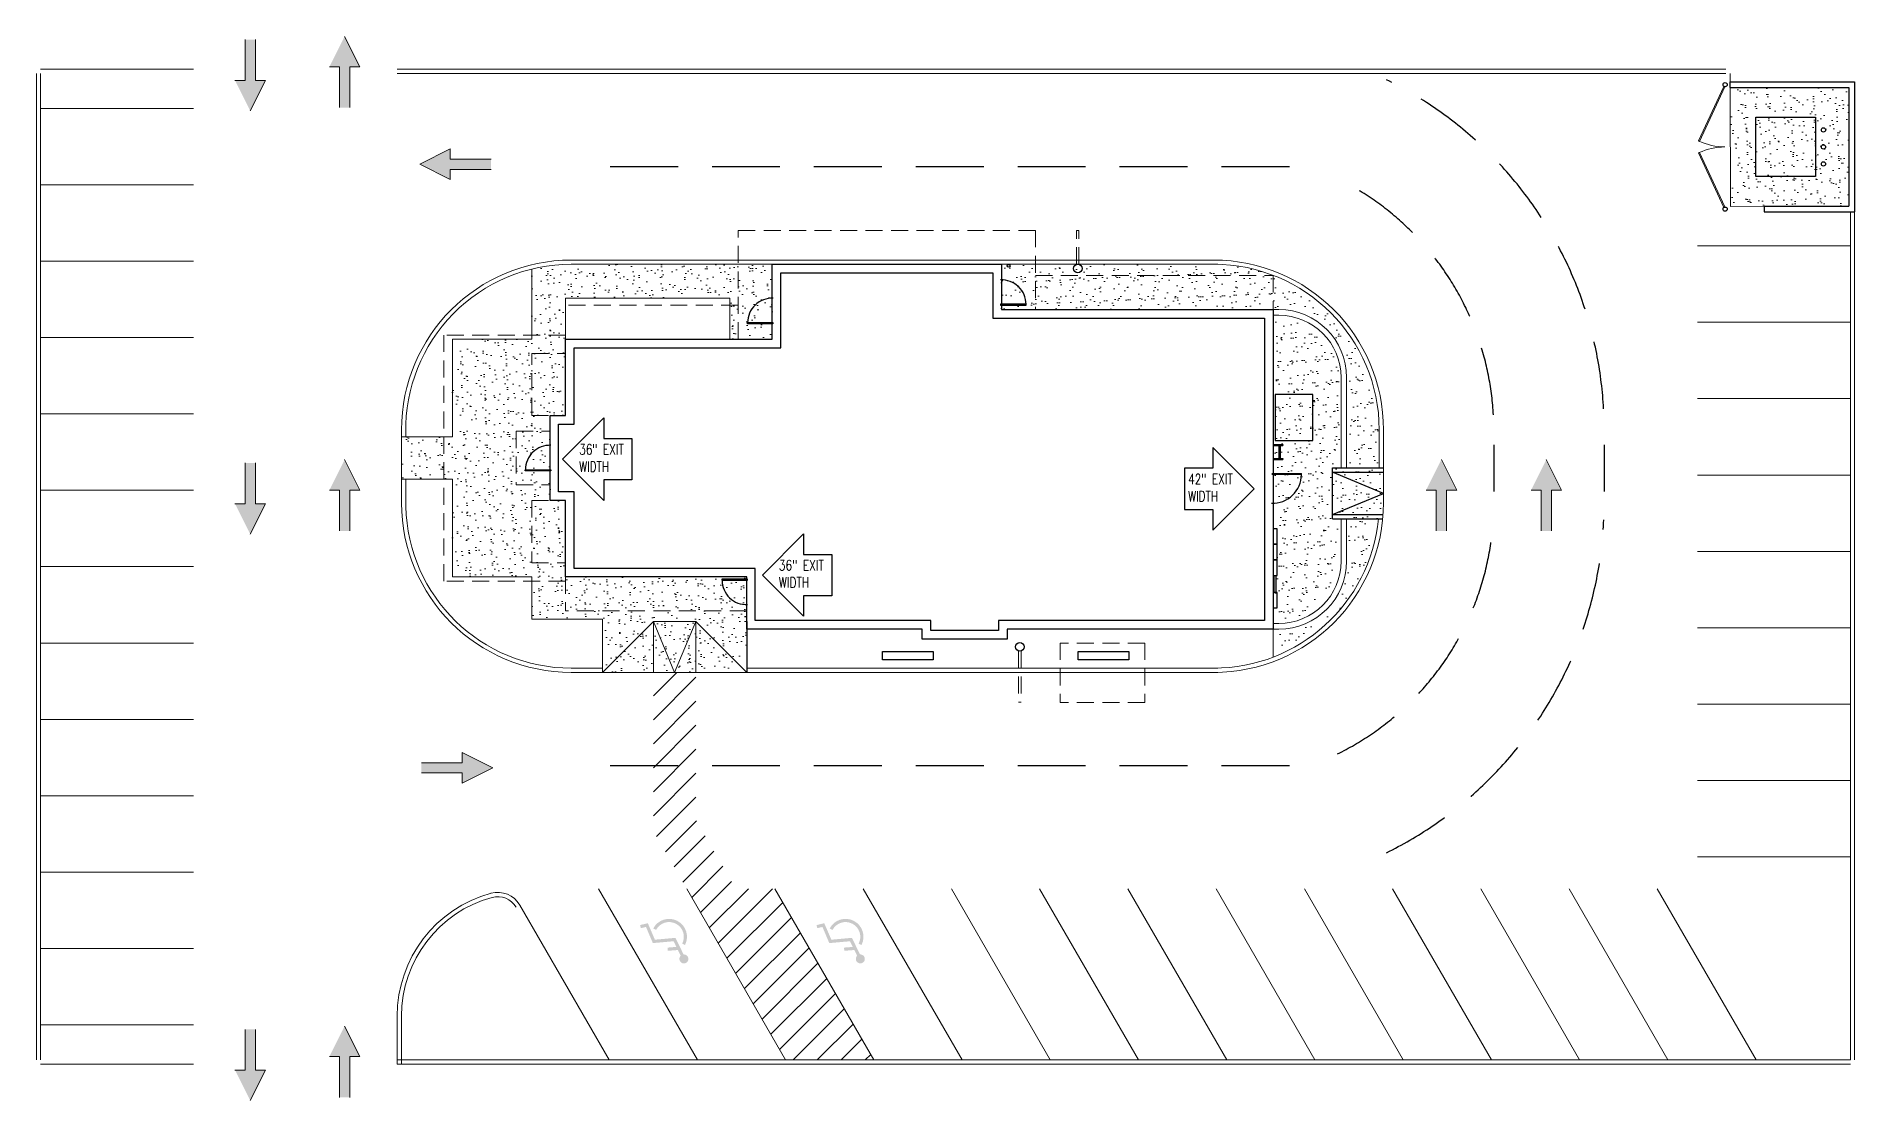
# Model space of a CAD drawing. Header units: inches. Extents: x 706 to 3276, y 660 to 2165.
import ezdxf

# ---------------------------------------------------------------- set-up
doc = ezdxf.new("R2010")
doc.units = ezdxf.units.IN
doc.header["$MEASUREMENT"] = 0
doc.linetypes.add('DASHED', pattern=[0.75, 0.5, -0.25])
doc.linetypes.add('HIDDEN', pattern=[0.1875, 0.125, -0.0625])
for name, color, linetype, lineweight in [('2', 2, 'Continuous', 18), ('7', 7, 'Continuous', 25), ('9', 9, 'Continuous', 5), ('A-TEXT', 2, 'Continuous', 18), ('BLDG', 7, 'Continuous', 25), ('C-OVHG', 2, 'Continuous', 18), ('CJ', 8, 'Continuous', 15), ('EQUIP-KIT', 6, 'Continuous', 30), ('HATCH', 8, 'Continuous', 0), ('HATCH-STRIPE', 8, 'Continuous', 0), ('P-BC', 2, 'Continuous', 18), ('P-SIDEWALK', 2, 'Continuous', 18), ('P-SIDEWALK-WALLSCREEN', 2, 'Continuous', 18), ('P-STRIPE', 1, 'Continuous', 18), ('STRIPE', 4, 'Continuous', 18)]:
    doc.layers.add(name, color=color, linetype=linetype, lineweight=lineweight)
for name, color, linetype in [('BUILDING', 7, 'Continuous'), ('CURB', 2, 'Continuous'), ('ELECTRICAL', 3, 'Continuous'), ('P-DOOR', 3, 'Continuous')]:
    doc.layers.add(name, color=color, linetype=linetype)
doc.styles.get("Standard").update_dxf_attribs({"font": 'simplex.shx', "width": 0.75})
pattern_1 = [(262.5, (-2421.886, 5084.673), (16.88416, -15.815125), [0, -18.24, 0, -20.4, 0, -19.5]), (232.5, (-2421.886, 5084.673), (8.92965, -38.96376), [0, -9.84, 0, -16.44, 0, -6.3]), (192.5, (-2411.45, 5095.11), (-26.37635, -26.47239), [0, -6, 0, -21.6, 0, -28.2]), (182.5, (-2411.45, 5095.11), (-18.0605, -32.95515), [0, -3, 0, -14.16, 0, -16.2])]

msp = doc.modelspace()

# ---------------------------------------------------------------- hatches: boundary and pattern name
at = {"layer": '9'}
h = msp.add_hatch(color=256, dxfattribs=at)
h.paths.add_polyline_path([(1610.7, 877.4), (1598.3, 876.4), (1598.6, 871.9), (1612.8, 873), (1616.8, 864.9, 5.475426), (1620.9, 866.8), (1609.5, 890.2), (1580.4, 887.6), (1570.4, 910.9), (1559.5, 908.3), (1560.5, 903.9), (1567.8, 905.6), (1577.5, 882.8), (1606.8, 885.4)])
h.paths.add_polyline_path([(1578, 903.5), (1582, 901.4, -0.996314), (1619, 882.1), (1622.9, 880.1, 0.996968)])
h = msp.add_hatch(color=256, dxfattribs=at)
h.paths.add_polyline_path([(1860.1, 877.4), (1847.7, 876.4), (1848.1, 871.9), (1862.3, 873), (1866.2, 864.9, 5.475426), (1870.3, 866.8), (1858.9, 890.2), (1829.8, 887.6), (1819.8, 910.9), (1808.9, 908.3), (1809.9, 903.9), (1817.2, 905.6), (1826.9, 882.8), (1856.2, 885.4)])
h.paths.add_polyline_path([(1827.4, 903.5), (1831.4, 901.4, -0.996314), (1868.4, 882.1), (1872.4, 880.1, 0.996968)])
at = {"layer": 'HATCH'}
h = msp.add_hatch(dxfattribs=at)
h.set_pattern_fill('AR-SAND', color=256, scale=12, angle=506.2819, style=0)
h.set_pattern_definition([(352.5, (-226.509, 156.781), (15.815125, 16.88416), [0, -18.24, 0, -20.4, 0, -19.5]), (322.5, (-226.51, 156.78), (38.96376, 8.92965), [0, -9.84, 0, -16.44, 0, -6.3]), (282.5, (-236.946, 167.218), (26.47239, -26.37635), [0, -6, 0, -21.6, 0, -28.2]), (272.5, (-236.946, 167.218), (32.95515, -18.0605), [0, -3, 0, -14.16, 0, -16.2])])
h.paths.add_polyline_path([(3100.2, 2092.8), (3268.2, 2092.8), (3268.2, 1924.8), (3100.7, 1924.6)])
h = msp.add_hatch(dxfattribs=at)
h.set_pattern_fill('AR-SAND', color=256, scale=12, angle=315, style=0)
h.set_pattern_definition([(352.5, (-17105.85, -4409.956), (15.815125, 16.884158), [0, -18.24, 0, -20.4, 0, -19.5]), (322.5, (-17105.85, -4409.956), (38.963757, 8.92965), [0, -9.84, 0, -16.44, 0, -6.3]), (282.5, (-17116.287, -4399.519), (26.472389, -26.376351), [0, -6, 0, -21.6, 0, -28.2]), (272.5, (-17116.287, -4399.52), (32.955154, -18.060506), [0, -3, 0, -14.16, 0, -16.2])])
h.paths.add_polyline_path([(1710.2, 1271.6), (1626.2, 1271.6), (1626.2, 1340.8), (1406.2, 1340.8), (1406.2, 1400.8), (1310.2, 1400.8), (1310.2, 1416.8), (1294.2, 1416.8), (1294.2, 1508.8), (1310.2, 1508.8), (1310.2, 1524.8), (1294.2, 1524.8), (1294.2, 1536), (1294.2, 1538.8), (1222.2, 1538.8), (1222.2, 1598.8), (1294.2, 1598.8), (1310.2, 1612.8), (1310.2, 1628.8), (1294.2, 1628.8), (1294.2, 1720.8), (1310.2, 1720.8), (1310.2, 1734), (1310.2, 1736.8), (1406.2, 1736.8), (1406.2, 1836), (1462.2, 1842.8), (1746.2, 1842.8), (1746.2, 1736.8), (1686.2, 1736.8), (1686.2, 1794.8), (1454.2, 1794.8), (1454.2, 1628.8), (1435.6, 1628.8), (1432.2, 1628.8), (1432.2, 1508.8), (1454.2, 1508.8), (1454.2, 1400.8), (1710.2, 1400.8)])
h = msp.add_hatch(dxfattribs=at)
h.set_pattern_fill('AR-SAND', color=256, scale=12, angle=-135, style=0)
h.set_pattern_definition(pattern_1)
edge = h.paths.add_edge_path()
edge.add_line((2070.2, 1842.8), (2070.2, 1778.8))
edge.add_line((2070.2, 1778.8), (2454.2, 1778.8))
edge.add_line((2454.2, 1778.8), (2454.2, 1826.8))
edge.add_arc((2371.1, 1619.5), 223.4, 68.1414, 88.6742)
edge.add_line((2376.2, 1842.8), (2070.2, 1842.8))
h = msp.add_hatch(dxfattribs=at)
h.set_pattern_fill('AR-SAND', color=256, scale=12, angle=-135, style=0)
h.set_pattern_definition(pattern_1)
h.paths.add_polyline_path([(2456.4, 1296.1), (2499.1, 1314.5), (2537.6, 1349), (2547.4, 1349), (2565.4, 1374.9), (2592.8, 1435.7), (2601.9, 1478.7), (2601, 1490.7), (2609.3, 1492.4), (2608.9, 1547.6), (2603.5, 1547.6), (2602.3, 1615.1), (2592.4, 1674.3), (2572.1, 1720.8), (2551, 1755.1), (2515.4, 1791.5), (2479.8, 1808.1), (2454.2, 1826.8), (2454.2, 1778.8), (2495, 1778.8), (2500.8, 1773.8), (2503.7, 1772), (2512.8, 1772), (2512.8, 1766.8), (2522.6, 1761.7), (2526.8, 1758.8), (2531.2, 1754.7), (2534.6, 1750.1), (2540.9, 1744.7), (2543.9, 1736.2), (2547.9, 1731.8), (2551.6, 1726.5), (2551.6, 1721.3), (2557, 1721.3), (2557, 1705), (2562.1, 1705), (2562.1, 1553.7), (2547.7, 1553.7), (2547.7, 1694.3), (2530.8, 1732.3), (2501.3, 1760.3), (2457.2, 1768.8), (2455.8, 1336.4), (2480.6, 1339.8), (2517.4, 1360), (2542.3, 1393.9), (2547.2, 1485.4), (2537.7, 1482.1), (2538.1, 1489.9), (2560.5, 1489.9), (2560.9, 1441.5), (2557.2, 1395.6), (2538.5, 1352.6), (2489.3, 1324), (2456.2, 1320.3)])
h = msp.add_hatch(dxfattribs=at)
h.set_pattern_fill('AR-SAND', color=256, scale=12, angle=315, style=0)
h.set_pattern_definition([(352.5, (-9301.056, 14621.007), (15.815125, 16.884158), [0, -18.24, 0, -20.4, 0, -19.5]), (322.5, (-9301.056, 14621.007), (38.963757, 8.92965), [0, -9.84, 0, -16.44, 0, -6.3]), (282.5, (-9311.492, 14631.444), (26.472389, -26.376351), [0, -6, 0, -21.6, 0, -28.2]), (272.5, (-9311.492, 14631.444), (32.955154, -18.060506), [0, -3, 0, -14.16, 0, -16.2])])
h.paths.add_polyline_path([(1506.2, 1340.8), (1506.2, 1265.6), (1638.2, 1265.6), (1638.2, 1337.6)])
at = {"layer": 'HATCH-STRIPE'}
h = msp.add_hatch(dxfattribs=at)
h.set_pattern_fill('_USER', color=256, scale=24, angle=224.9937, style=0, pattern_type=0)
h.set_pattern_definition([(224.99374, (-9301.056, 14621.007), (16.96871, -16.972417), [])])
h.paths.add_polyline_path([(1578.2, 1265.6), (1638.2, 1265.6), (1638.2, 1057.4), (1694.7, 959.6), (1750.1, 959.6), (1889.8, 717.6), (1765.1, 717.6), (1625.4, 959.6), (1578.2, 1041.3)])

# ---------------------------------------------------------------- linework, layer by layer
for points in [[(1449.8, 1567.1), (1508.1, 1625.5), (1508.1, 1596.3), (1548, 1596.3), (1548, 1538), (1508.1, 1538), (1508.1, 1508.8)], [(2427.3, 1525.1), (2368.9, 1583.5), (2368.9, 1554.3), (2329.1, 1554.3), (2329.1, 1496), (2368.9, 1496), (2368.9, 1466.8)], [(1732.3, 1403.3), (1790.6, 1461.6), (1790.6, 1432.4), (1830.5, 1432.4), (1830.5, 1374.1), (1790.6, 1374.1), (1790.6, 1345)]]:
    msp.add_lwpolyline(points, close=True)
at = {"layer": '2'}
for points in [[(3092.8, 2093.7), (3091.2, 2094.4), (3055.6, 2017.2), (3057.1, 2016.5)], [(3092.8, 1923.9), (3091.2, 1923.1), (3055.6, 2000.3), (3057.1, 2001)]]:
    msp.add_lwpolyline(points, close=True, dxfattribs=at)
for centre, start, end in [((3093.2, 2096.8), 245.2256, 269.6988), ((3093.2, 1920.8), 90.3012, 114.7744)]:
    msp.add_arc(centre, 88, start, end, dxfattribs=at)
at = {"layer": '7', "linetype": 'DASHED', "ltscale": 192}
for p, q in [((2477.2, 1980.8), (1505.2, 1980.8)), ((2766.2, 1587.7), (2766.2, 1521.6)), ((2922.2, 1587.7), (2922.2, 1521.6)), ((2477.2, 1133.6), (1505.7, 1133.6))]:
    msp.add_line(p, q, dxfattribs=at)
for centre, radius, start, end in [((2370.2, 1608.8), 552, 3.0741, 63.7404), ((2370.2, 1608.8), 396, 3.0741, 63.7404), ((2370.2, 1505.6), 396, 296.2596, 357.4889), ((2370.2, 1505.6), 552, 296.2596, 357.4889)]:
    msp.add_arc(centre, radius, start, end, dxfattribs=at)
at = {"layer": 'BLDG'}
for p, q in [((3100.2, 2092.8), (3100.2, 2100.8)), ((3100.2, 2100.8), (3276.2, 2100.8)), ((3100.2, 2092.8), (3268.2, 2092.8)), ((3268.2, 2092.8), (3268.2, 1924.8)), ((3276.2, 2100.8), (3276.2, 1916.8)), ((3148.2, 1924.8), (3148.2, 1916.8)), ((3148.2, 1924.8), (3268.2, 1924.8)), ((3148.2, 1916.8), (3276.2, 1916.8))]:
    msp.add_line(p, q, dxfattribs=at)
for centre in [(3093.2, 2096.8), (3232.2, 2032.8), (3232.2, 2008.8), (3232.2, 1984.8), (3093.2, 1920.8)]:
    msp.add_circle(centre, 3, dxfattribs=at)
at = {"layer": 'BUILDING'}
for p, q in [((2454.2, 1587.8), (2468.2, 1587.8)), ((2454.2, 1586.3), (2468.2, 1586.3)), ((2454.2, 1568.3), (2468.2, 1568.3)), ((2462.2, 1586.3), (2462.2, 1568.3)), ((2464.2, 1586.3), (2464.2, 1568.3)), ((2468.2, 1587.8), (2468.2, 1586.3)), ((2468.2, 1568.3), (2468.2, 1566.8)), ((2454.2, 1566.8), (2468.2, 1566.8))]:
    msp.add_line(p, q, dxfattribs=at)
for points in [[(1432.2, 1508.8), (1432.2, 1628.8), (1454.2, 1628.8), (1454.2, 1736.8), (1746.2, 1736.8), (1746.2, 1842.8), (2070.2, 1842.8), (2070.2, 1778.8), (2454.2, 1778.8), (2454.2, 1326.8), (2078.2, 1326.8), (2078.2, 1312.8), (1958.2, 1312.8), (1958.2, 1326.8), (1710.2, 1326.8), (1710.2, 1400.8), (1454.2, 1400.8), (1454.2, 1508.8)], [(1444.2, 1520.8), (1444.2, 1616.8), (1466.2, 1616.8), (1466.2, 1724.8), (1758.2, 1724.8), (1758.2, 1830.8), (2058.2, 1830.8), (2058.2, 1766.8), (2442.2, 1766.8), (2442.2, 1338.8), (2066.2, 1338.8), (2066.2, 1324.8), (1970.2, 1324.8), (1970.2, 1338.8), (1722.2, 1338.8), (1722.2, 1412.8), (1466.2, 1412.8), (1466.2, 1520.8)], [(1973.9, 1283.2), (1901.9, 1283.2), (1901.9, 1295.2), (1973.9, 1295.2)], [(2250.5, 1283.2), (2178.5, 1283.2), (2178.5, 1295.2), (2250.5, 1295.2)]]:
    msp.add_lwpolyline(points, close=True, dxfattribs=at)
for centre, radius in [((2080.4, 1840.7), 2), ((2178.1, 1836.8), 6), ((2096.3, 1301.7), 6)]:
    msp.add_circle(centre, radius, dxfattribs=at)
at = {"layer": 'C-OVHG', "linetype": 'HIDDEN', "ltscale": 192}
for p, q in [((1698.2, 1736.8), (1698.2, 1890.8)), ((1698.2, 1890.8), (2118.2, 1890.8)), ((2118.2, 1890.8), (2118.2, 1778.8)), ((2176.3, 1890.6), (2179.8, 1890.6)), ((2176.3, 1842.8), (2176.3, 1890.6)), ((2179.8, 1842.8), (2179.8, 1890.6)), ((2118.2, 1826.8), (2454.2, 1826.8)), ((2454.2, 1826.8), (2454.2, 1778.8)), ((1698.2, 1784.8), (1454.2, 1784.8)), ((1454.2, 1742.8), (1282.2, 1742.8)), ((1282.2, 1394.8), (1282.2, 1742.8)), ((1406.2, 1628.8), (1406.2, 1716.8)), ((1406.2, 1716.8), (1454.2, 1716.8)), ((1406.2, 1628.8), (1432.2, 1628.8)), ((1384.2, 1606.8), (1432.2, 1606.8)), ((1384.2, 1606.8), (1384.2, 1530.8)), ((1384.2, 1530.8), (1432.2, 1530.8)), ((1406.2, 1508.8), (1432.2, 1508.8)), ((1406.2, 1508.8), (1406.2, 1420.8)), ((1406.2, 1420.8), (1454.2, 1420.8)), ((1454.2, 1394.8), (1282.2, 1394.8)), ((1454.2, 1400.8), (1454.2, 1352.8)), ((1710.2, 1352.8), (1454.2, 1352.8)), ((2094.5, 1295.7), (2094.5, 1223.7)), ((2098, 1295.7), (2098, 1223.7)), ((2273, 1307.2), (2153, 1307.2)), ((2153, 1307.2), (2153, 1223.2)), ((2273, 1307.2), (2273, 1223.2)), ((2098, 1223.7), (2094.5, 1223.7)), ((2273, 1223.2), (2153, 1223.2))]:
    msp.add_line(p, q, dxfattribs=at)
at = {"layer": 'CJ'}
for q in [(3100.2, 2092.8), (3148.2, 1924.8)]:
    msp.add_line((3100.7, 1924.6), q, dxfattribs=at)
at = {"layer": 'CURB'}
for p, q in [((2538.2, 1554.8), (2610.2, 1554.8)), ((2538.2, 1482.8), (2538.2, 1554.8)), ((2538.2, 1548.8), (2610.2, 1548.8)), ((2538.2, 1488.8), (2609.6, 1488.8)), ((2538.2, 1482.8), (2609.1, 1482.8)), ((1710.2, 1337.6), (1710.2, 1265.6))]:
    msp.add_line(p, q, dxfattribs=at)
msp.add_lwpolyline([(3220.7, 2050.8), (3220.7, 1966.8), (3136.7, 1966.8), (3136.7, 2050.8)], close=True, dxfattribs=at)
msp.add_lwpolyline([(2538.2, 1488.9), (2610.2, 1518.8), (2538.2, 1548.8)], dxfattribs=at)
at = {"layer": 'ELECTRICAL'}
for p, q in [((2455.7, 1378.8), (2455.7, 1402.8)), ((2458.7, 1378.8), (2458.7, 1402.8))]:
    msp.add_line(p, q, dxfattribs=at)
for points in [[(2460.2, 1468.8), (2454.2, 1468.8), (2454.2, 1446.8), (2460.2, 1446.8)], [(2460.2, 1446.8), (2454.2, 1446.8), (2454.2, 1424.8), (2460.2, 1424.8)], [(2460.2, 1424.8), (2454.2, 1424.8), (2454.2, 1402.8), (2460.2, 1402.8)], [(2460.2, 1378.8), (2454.2, 1378.8), (2454.2, 1356.8), (2460.2, 1356.8)]]:
    msp.add_lwpolyline(points, close=True, dxfattribs=at)
at = {"layer": 'EQUIP-KIT'}
msp.add_lwpolyline([(2510.2, 1658.8), (2457.2, 1658.8), (2457.2, 1593.8), (2510.2, 1593.8)], close=True, dxfattribs=at)
at = {"layer": 'P-BC'}
for p, q in [((706.1, 2112.8), (706.1, 717.6)), ((928.1, 2118.8), (712.1, 2118.8)), ((712.1, 2112.8), (712.1, 717.6)), ((3094.2, 2118.8), (1216.1, 2118.8)), ((3094.2, 2112.8), (1216.1, 2112.8)), ((3100.2, 2100.8), (3100.2, 2112.8)), ((3270.2, 1916.8), (3270.2, 717.6)), ((3276.2, 1916.8), (3276.2, 717.6)), ((2376.2, 1848.8), (1462.2, 1848.8)), ((2376.2, 1842.8), (1462.2, 1842.8)), ((1222.2, 1608.1), (1222.2, 1499.5)), ((1228.2, 1608.1), (1228.2, 1598.8)), ((2604.2, 1608.8), (2604.2, 1554.8)), ((2610.2, 1608.8), (2610.2, 1501.3)), ((1228.2, 1538.8), (1228.2, 1499.5)), ((1228.2, 1532.1), (1228.2, 1499.5)), ((1500.2, 1271.6), (1462.2, 1271.6)), ((1578.2, 1265.6), (1462.2, 1265.6)), ((1506.2, 1271.6), (1500.2, 1271.6)), ((2376.2, 1265.6), (1578.2, 1265.6)), ((2376.2, 1271.6), (1710.2, 1271.6)), ((1216.1, 779.6), (1216.1, 711.6)), ((1222.1, 779.6), (1222.1, 711.6)), ((928.1, 711.6), (712.1, 711.6)), ((3270.2, 717.6), (1216.1, 717.6)), ((3270.2, 711.6), (1216.1, 711.6))]:
    msp.add_line(p, q, dxfattribs=at)
for centre, radius, start, end in [((1462.2, 1608.8), 240, 90, 180), ((1462.2, 1608.8), 234, 90, 180.9795), ((2370.2, 1608.8), 240, 0, 90), ((2370.2, 1608.8), 234, 0, 90), ((1462.2, 1505.6), 240, 180, 270), ((1462.2, 1505.6), 234, 181.3018, 270), ((2370.2, 1505.6), 240, 270, 0), ((2370.2, 1505.6), 234, 270, 354.4071), ((1396.1, 779.6), 180, 105.2676, 180), ((1358.1, 918.5), 36, 30, 105.2676), ((1396.1, 779.6), 174, 105.2676, 180), ((1358.1, 918.5), 30, 30, 105.2676)]:
    msp.add_arc(centre, radius, start, end, dxfattribs=at)
at = {"layer": 'P-DOOR'}
for p, q in [((2452.2, 1546.8), (2494.2, 1546.8)), ((2494.2, 1545.3), (2452.2, 1545.3)), ((2494.2, 1545.3), (2494.2, 1546.8))]:
    msp.add_line(p, q, dxfattribs=at)
for points in [[(2069.1, 1784.8), (2105.1, 1784.8), (2105.1, 1786.3), (2069.1, 1786.3)], [(1747.3, 1758.8), (1711.3, 1758.8), (1711.3, 1760.3), (1747.3, 1760.3)], [(1433.2, 1550.8), (1397.2, 1550.8), (1397.2, 1552.3), (1433.2, 1552.3)], [(1711.2, 1397.5), (1675.2, 1397.5), (1675.2, 1396), (1711.2, 1396)]]:
    msp.add_lwpolyline(points, close=True, dxfattribs=at)
for centre, radius, start, end in [((2070.5, 1786.3), 34.5, 0, 92.4378), ((1745.9, 1760.3), 34.5, 87.5622, 180), ((1431.8, 1552.3), 34.5, 87.5622, 180), ((2453.7, 1545.3), 40.5, 267.5622, 0), ((1709.8, 1396), 34.5, 180, 272.4378)]:
    msp.add_arc(centre, radius, start, end, dxfattribs=at)
at = {"layer": 'P-SIDEWALK'}
for p, q in [((1406.2, 1836), (1406.2, 1736.8)), ((1454.2, 1736.8), (1454.2, 1794.8)), ((1686.2, 1794.8), (1454.2, 1794.8)), ((1454.2, 1784.8), (1454.2, 1736.8)), ((1686.2, 1736.8), (1686.2, 1794.8)), ((1294.2, 1598.8), (1294.2, 1736.8)), ((1294.2, 1736.8), (1406.2, 1736.8)), ((1294.2, 1598.8), (1222.2, 1598.8)), ((1294.2, 1538.8), (1222.2, 1538.8)), ((1294.2, 1400.8), (1294.2, 1538.8)), ((1294.2, 1400.8), (1406.2, 1400.8)), ((1406.2, 1400.8), (1406.2, 1340.8)), ((1506.2, 1340.8), (1406.2, 1340.8)), ((1506.2, 1265.6), (1506.2, 1340.8)), ((1578.2, 1337.6), (1506.2, 1265.6)), ((1578.2, 1337.6), (1578.2, 1265.6)), ((1578.2, 1337.6), (1638.2, 1337.6)), ((1638.2, 1337.6), (1638.2, 1265.6)), ((1638.2, 1337.6), (1710.2, 1265.6))]:
    msp.add_line(p, q, dxfattribs=at)
msp.add_lwpolyline([(1578.2, 1337.6), (1608.2, 1265.6), (1638.2, 1337.6)], dxfattribs=at)
at = {"layer": 'P-SIDEWALK-WALLSCREEN'}
for p, q in [((2462.2, 1778.8), (2454.2, 1778.8)), ((2462.2, 1770.8), (2454.2, 1770.8)), ((2550.2, 1682.8), (2550.2, 1554.8)), ((2558.2, 1682.8), (2558.2, 1554.8)), ((2550.2, 1422.8), (2550.2, 1482.8)), ((2558.2, 1422.8), (2558.2, 1482.8)), ((2462.2, 1334.8), (2454.2, 1334.8)), ((2462.2, 1326.8), (2454.2, 1326.8)), ((2454.2, 1326.8), (2454.2, 1287.2))]:
    msp.add_line(p, q, dxfattribs=at)
for centre, radius, start, end in [((2462.2, 1682.8), 96, 0, 90), ((2462.2, 1682.8), 88, 0, 90), ((2462.2, 1422.8), 88, 270, 0), ((2462.2, 1422.8), 96, 270, 0)]:
    msp.add_arc(centre, radius, start, end, dxfattribs=at)
at = {"layer": 'P-STRIPE', "color": 8, "true_color": 0x787878}
for p, q in [((1001.2, 2160.5), (1001.2, 2102.9)), ((1015.6, 2102.9), (1015.6, 2160.5)), ((1163.4, 2122), (1141.8, 2165.2)), ((1134.6, 2122), (1120.2, 2122)), ((1134.6, 2064.4), (1134.6, 2122)), ((1149, 2122), (1149, 2064.4)), ((1149, 2122), (1163.4, 2122)), ((1001.2, 2102.9), (986.8, 2102.9)), ((1030, 2102.9), (1008.4, 2059.7)), ((1015.6, 2102.9), (1030, 2102.9)), ((1291.2, 2005.9), (1248, 1984.3)), ((1291.2, 1991.5), (1291.2, 2005.9)), ((1291.2, 1962.7), (1248, 1984.3)), ((1291.2, 1991.5), (1348.8, 1991.5)), ((1291.2, 1977.1), (1291.2, 1962.7)), ((1348.8, 1977.1), (1291.2, 1977.1)), ((1001.2, 1561.8), (1001.2, 1504.2)), ((1015.6, 1504.2), (1015.6, 1561.8)), ((1163.4, 1523.3), (1141.8, 1566.5)), ((2713.7, 1523.3), (2692.1, 1566.5)), ((2862, 1523.3), (2840.4, 1566.5)), ((1134.6, 1523.3), (1120.2, 1523.3)), ((1134.6, 1465.7), (1134.6, 1523.3)), ((1149, 1523.3), (1149, 1465.7)), ((1149, 1523.3), (1163.4, 1523.3)), ((2684.9, 1523.3), (2670.5, 1523.3)), ((2684.9, 1465.7), (2684.9, 1523.3)), ((2699.3, 1523.3), (2699.3, 1465.7)), ((2699.3, 1523.3), (2713.7, 1523.3)), ((2833.2, 1523.3), (2818.8, 1523.3)), ((2833.2, 1465.7), (2833.2, 1523.3)), ((2847.6, 1523.3), (2847.6, 1465.7)), ((2847.6, 1523.3), (2862, 1523.3)), ((1001.2, 1504.2), (986.8, 1504.2)), ((1030, 1504.2), (1008.4, 1461)), ((1015.6, 1504.2), (1030, 1504.2)), ((1250.3, 1137.9), (1307.9, 1137.9)), ((1307.9, 1152.3), (1351.1, 1130.7)), ((1307.9, 1137.9), (1307.9, 1152.3)), ((1307.9, 1123.5), (1250.3, 1123.5)), ((1307.9, 1109.1), (1351.1, 1130.7)), ((1307.9, 1123.5), (1307.9, 1109.1)), ((1001.2, 760.8), (1001.2, 703.2)), ((1015.6, 703.2), (1015.6, 760.8)), ((1163.4, 722.2), (1141.8, 765.4)), ((1134.6, 722.2), (1120.2, 722.2)), ((1134.6, 664.6), (1134.6, 722.2)), ((1149, 722.2), (1149, 664.6)), ((1149, 722.2), (1163.4, 722.2)), ((1001.2, 703.2), (986.8, 703.2)), ((1030, 703.2), (1008.4, 660)), ((1015.6, 703.2), (1030, 703.2))]:
    msp.add_line(p, q, dxfattribs=at)
for points in [[(1001.2, 2160.5), (1015.6, 2160.5), (1001.2, 2102.9), (1015.6, 2102.9)], [(1163.4, 2122), (1120.2, 2122), (1141.8, 2165.2), (1120.2, 2122)], [(1134.6, 2064.4), (1149, 2064.4), (1134.6, 2122), (1149, 2122)], [(1030, 2102.9), (986.8, 2102.9), (1008.4, 2059.7), (986.8, 2102.9)], [(1291.2, 2005.9), (1291.2, 1962.7), (1248, 1984.3), (1291.2, 1962.7)], [(1348.8, 1977.1), (1348.8, 1991.5), (1291.2, 1977.1), (1291.2, 1991.5)], [(1001.2, 1561.8), (1015.6, 1561.8), (1001.2, 1504.2), (1015.6, 1504.2)], [(1163.4, 1523.3), (1120.2, 1523.3), (1141.8, 1566.5), (1120.2, 1523.3)], [(2713.7, 1523.3), (2670.5, 1523.3), (2692.1, 1566.5), (2670.5, 1523.3)], [(2862, 1523.3), (2818.8, 1523.3), (2840.4, 1566.5), (2818.8, 1523.3)], [(1134.6, 1465.7), (1149, 1465.7), (1134.6, 1523.3), (1149, 1523.3)], [(2684.9, 1465.7), (2699.3, 1465.7), (2684.9, 1523.3), (2699.3, 1523.3)], [(2833.2, 1465.7), (2847.6, 1465.7), (2833.2, 1523.3), (2847.6, 1523.3)], [(1030, 1504.2), (986.8, 1504.2), (1008.4, 1461), (986.8, 1504.2)], [(1250.3, 1137.9), (1250.3, 1123.5), (1307.9, 1137.9), (1307.9, 1123.5)], [(1307.9, 1109.1), (1307.9, 1152.3), (1351.1, 1130.7), (1307.9, 1152.3)], [(1001.2, 760.8), (1015.6, 760.8), (1001.2, 703.2), (1015.6, 703.2)], [(1163.4, 722.2), (1120.2, 722.2), (1141.8, 765.4), (1120.2, 722.2)], [(1134.6, 664.6), (1149, 664.6), (1134.6, 722.2), (1149, 722.2)], [(1030, 703.2), (986.8, 703.2), (1008.4, 660), (986.8, 703.2)]]:
    msp.add_solid(points, dxfattribs=at)
at = {"layer": 'STRIPE'}
for p, q in [((928.1, 2063.2), (712.1, 2063.2)), ((928.1, 1955.2), (712.1, 1955.2)), ((3054.2, 1868.8), (3270.2, 1868.8)), ((928.1, 1847.2), (712.1, 1847.2)), ((3054.2, 1760.8), (3270.2, 1760.8)), ((928.1, 1739.2), (712.1, 1739.2)), ((3054.2, 1652.8), (3270.2, 1652.8)), ((928.1, 1631.2), (712.1, 1631.2)), ((3054.2, 1544.8), (3270.2, 1544.8)), ((928.1, 1523.2), (712.1, 1523.2)), ((928.1, 1415.2), (712.1, 1415.2)), ((3054.2, 1436.8), (3270.2, 1436.8)), ((3054.2, 1328.8), (3270.2, 1328.8)), ((928.1, 1307.2), (712.1, 1307.2)), ((3054.2, 1220.8), (3270.2, 1220.8)), ((928.1, 1199.2), (712.1, 1199.2)), ((3054.2, 1112.8), (3270.2, 1112.8)), ((928.1, 1091.2), (712.1, 1091.2)), ((3054.2, 1004.8), (3270.2, 1004.8)), ((928.1, 983.2), (712.1, 983.2)), ((1640.4, 717.6), (1500.7, 959.6)), ((1765.1, 717.6), (1625.4, 959.6)), ((1889.8, 717.6), (1750.1, 959.6)), ((2014.5, 717.6), (1874.8, 959.6)), ((2139.2, 717.6), (1999.5, 959.6)), ((2263.9, 717.6), (2124.2, 959.6)), ((2388.6, 717.6), (2248.9, 959.6)), ((2513.3, 717.6), (2373.7, 959.6)), ((2638.1, 717.6), (2498.4, 959.6)), ((2762.8, 717.6), (2623.1, 959.6)), ((2887.5, 717.6), (2747.8, 959.6)), ((3012.2, 717.6), (2872.5, 959.6)), ((3136.9, 717.6), (2997.2, 959.6)), ((1515.7, 717.6), (1389.3, 936.5)), ((928.1, 875.2), (712.1, 875.2)), ((928.1, 767.2), (712.1, 767.2))]:
    msp.add_line(p, q, dxfattribs=at)

# ---------------------------------------------------------------- texts
at = {"layer": 'A-TEXT', "char_height": 14.58, "width": 769.208, "attachment_point": 1}
for s, insert in [('36" EXIT\\PWIDTH', (1473.2, 1588.3)), ('42" EXIT\\PWIDTH', (2334, 1546.3)), ('36" EXIT\\PWIDTH', (1755.7, 1424.4))]:
    msp.add_mtext(s, dxfattribs=dict(at, insert=insert))

doc.saveas('drawing.dxf')
